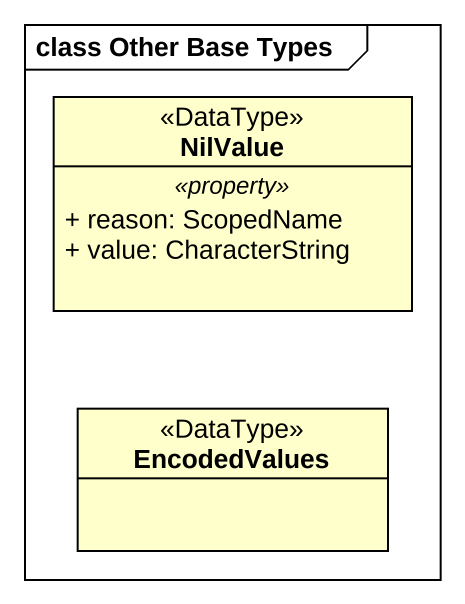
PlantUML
@startuml
mainframe class Other Base Types
hide circle
hide empty members
skinparam classAttributeIconSize 0
class NilValue <<DataType>> {
  .. <<property>> ..
  + reason: ScopedName
  + value: CharacterString
}
class EncodedValues <<DataType>>
@enduml
